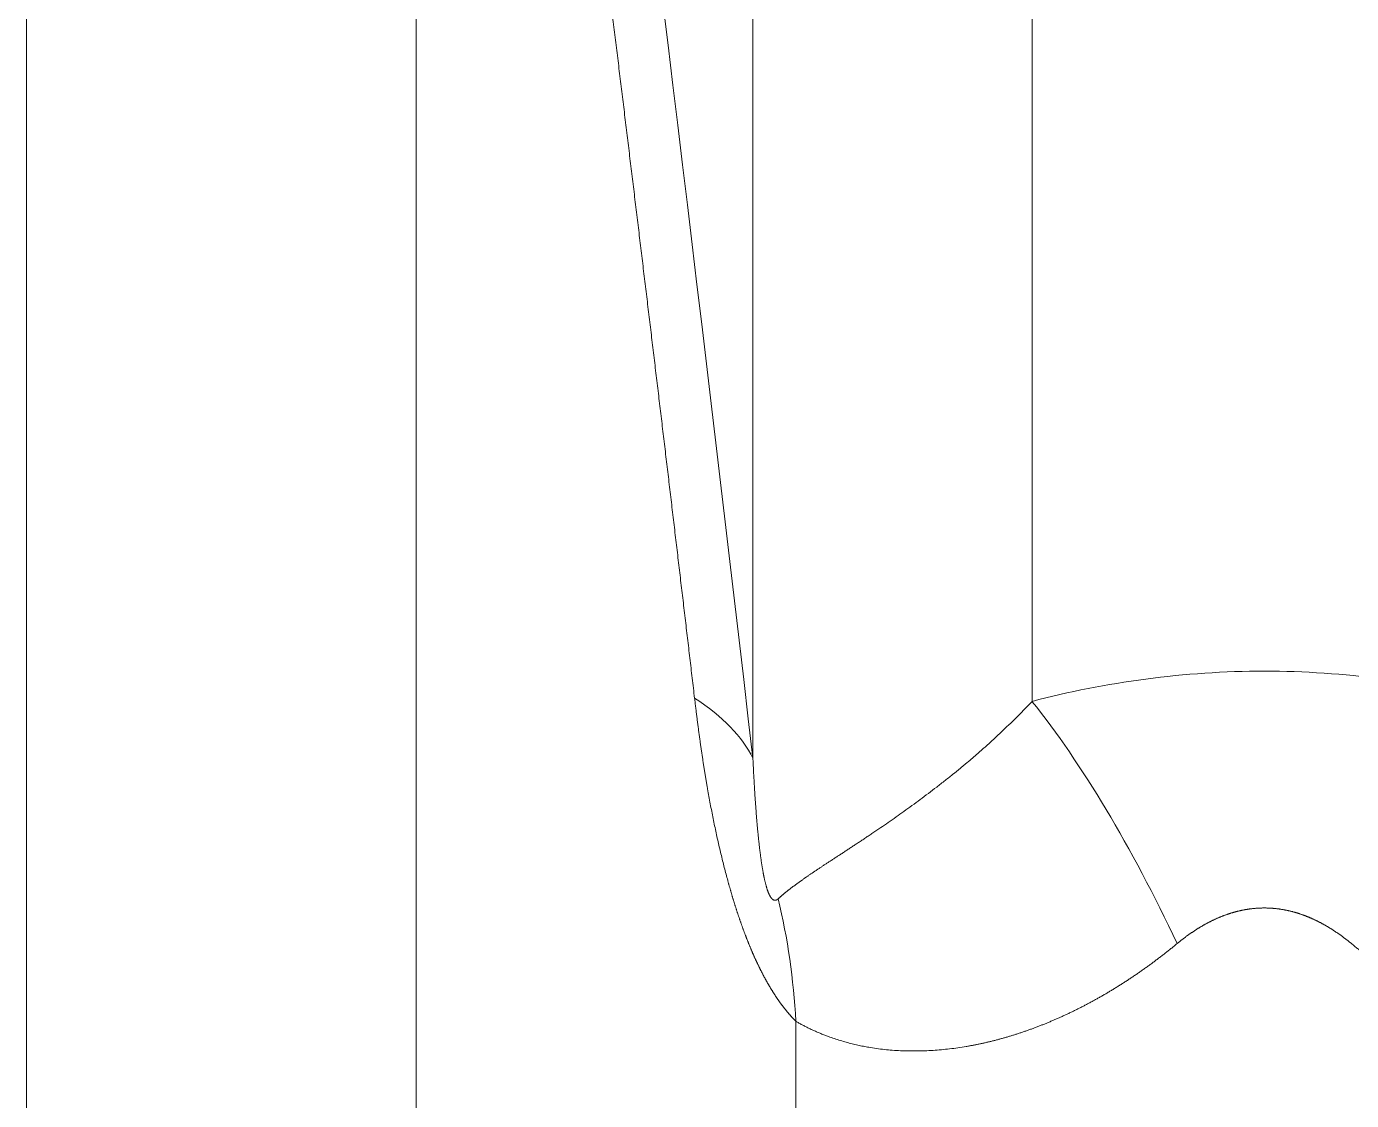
# Model space of a CAD drawing. Header units: millimetres. Extents: x 4664 to 8864, y -38 to 2932.
# Drawn here: x 7899.528 to 7903.591, y 2172.464 to 2175.758 of the extents above; entities that cross this region are included whole.
import ezdxf

# ---------------------------------------------------------------- set-up
doc = ezdxf.new("R2010")
doc.units = ezdxf.units.MM

msp = doc.modelspace()

# ---------------------------------------------------------------- linework, layer by layer
at = {"lineweight": 5}
for p, q in [((7901.7554, 2188.0201), (7901.7554, 2173.5136)), ((7902.6115, 2173.688), (7902.6115, 2187.5342)), ((7899.5276, 2157.2276), (7899.5276, 2180.8548)), ((7900.7222, 2180.4928), (7900.7222, 2157.6393)), ((7901.8874, 2172.7067), (7901.8874, 2154.3043))]:
    msp.add_line(p, q, dxfattribs=at)
for centre, major_axis, ratio, start_param, end_param in [((7893.1459, 2195.3371), (-8.8397, 54.288), 0.099808, 4.282503, 4.437441), ((7899.1873, 2173.1237), (2.5944, 0.3015), 0.315798, 0.11039, 0.365226), ((7902.6115, 2171.5485), (-0.6646, 2.5259), 0.341532, 5.205886, 5.626781), ((7899.4981, 2172.124), (1.8427, 1.851), 0.824618, 5.645584, 5.811601)]:
    msp.add_ellipse(centre, major_axis=major_axis, ratio=ratio, start_param=start_param, end_param=end_param, dxfattribs=at)
for points, knots in [([(7901.5766, 2173.6979), (7901.5754, 2173.7081), (7901.573, 2173.7286), (7901.5694, 2173.7593), (7901.5657, 2173.79), (7901.5621, 2173.8207), (7901.5585, 2173.8514), (7901.5549, 2173.8822), (7901.5512, 2173.913), (7901.5476, 2173.9438), (7901.544, 2173.9746), (7901.5403, 2174.0054), (7901.5367, 2174.0362), (7901.533, 2174.0671), (7901.5293, 2174.0979), (7901.5257, 2174.1288), (7901.522, 2174.1597), (7901.5183, 2174.1906), (7901.5147, 2174.2216), (7901.511, 2174.2525), (7901.5073, 2174.2835), (7901.5036, 2174.3145), (7901.4999, 2174.3455), (7901.4962, 2174.3765), (7901.4925, 2174.4075), (7901.4888, 2174.4385), (7901.4851, 2174.4696), (7901.4814, 2174.5007), (7901.4776, 2174.5318), (7901.4739, 2174.5629), (7901.4702, 2174.594), (7901.4665, 2174.6251), (7901.4627, 2174.6563), (7901.459, 2174.6874), (7901.4552, 2174.7186), (7901.4515, 2174.7498), (7901.4477, 2174.781), (7901.444, 2174.8122), (7901.4402, 2174.8435), (7901.4364, 2174.8747), (7901.4327, 2174.906), (7901.4289, 2174.9373), (7901.4251, 2174.9686), (7901.4213, 2174.9999), (7901.4175, 2175.0313), (7901.4138, 2175.0626), (7901.41, 2175.094), (7901.4062, 2175.1254), (7901.4024, 2175.1568), (7901.3985, 2175.1882), (7901.3947, 2175.2196), (7901.3909, 2175.251), (7901.3871, 2175.2825), (7901.3833, 2175.314), (7901.3794, 2175.3455), (7901.3756, 2175.377), (7901.3718, 2175.4085), (7901.3679, 2175.44), (7901.3641, 2175.4716), (7901.3602, 2175.5031), (7901.3564, 2175.5347), (7901.3525, 2175.5663), (7901.3486, 2175.5979), (7901.3448, 2175.6295), (7901.3409, 2175.6612), (7901.337, 2175.6928), (7901.3331, 2175.7245), (7901.3293, 2175.7562), (7901.3254, 2175.7879), (7901.3215, 2175.8196), (7901.3176, 2175.8513), (7901.3137, 2175.8831), (7901.3098, 2175.9148), (7901.3059, 2175.9466), (7901.3019, 2175.9784), (7901.298, 2176.0102), (7901.2941, 2176.042), (7901.2902, 2176.0739), (7901.2862, 2176.1057), (7901.2823, 2176.1376), (7901.2784, 2176.1695), (7901.2744, 2176.2013), (7901.2705, 2176.2333), (7901.2665, 2176.2652), (7901.2625, 2176.2971), (7901.2586, 2176.3291), (7901.2546, 2176.361), (7901.2506, 2176.393), (7901.2467, 2176.425), (7901.2427, 2176.457), (7901.2387, 2176.4891), (7901.2347, 2176.5211), (7901.2307, 2176.5532), (7901.2267, 2176.5852), (7901.2227, 2176.6173), (7901.2187, 2176.6494), (7901.2147, 2176.6815), (7901.2107, 2176.7137), (7901.2067, 2176.7458), (7901.2027, 2176.778), (7901.1986, 2176.8101), (7901.1946, 2176.8423), (7901.1906, 2176.8745), (7901.1865, 2176.9067), (7901.1825, 2176.939), (7901.1785, 2176.9712), (7901.1744, 2177.0035), (7901.1703, 2177.0358), (7901.1652, 2177.0765), (7901.159, 2177.1256), (7901.1518, 2177.1832), (7901.1445, 2177.2408), (7901.1372, 2177.2986), (7901.1299, 2177.3563), (7901.1226, 2177.4141), (7901.1153, 2177.472), (7901.1079, 2177.5299), (7901.1006, 2177.5879), (7901.0932, 2177.6459), (7901.0858, 2177.704), (7901.0784, 2177.7622), (7901.071, 2177.8204), (7901.0636, 2177.8786), (7901.0561, 2177.9369), (7901.0487, 2177.9953), (7901.0412, 2178.0537), (7901.0337, 2178.1121), (7901.0262, 2178.1706), (7901.0187, 2178.2292), (7901.0112, 2178.2878), (7901.0036, 2178.3465), (7900.996, 2178.4052), (7900.9885, 2178.464), (7900.9809, 2178.5228), (7900.9733, 2178.5817), (7900.9657, 2178.6406), (7900.958, 2178.6996), (7900.9504, 2178.7586), (7900.9427, 2178.8177), (7900.935, 2178.8769), (7900.9273, 2178.936), (7900.9196, 2178.9953), (7900.9119, 2179.0546), (7900.9042, 2179.1139), (7900.8964, 2179.1733), (7900.8886, 2179.2328), (7900.8809, 2179.2923), (7900.8731, 2179.3518), (7900.8653, 2179.4114), (7900.8574, 2179.4711), (7900.8496, 2179.5308), (7900.8417, 2179.5905), (7900.8339, 2179.6503), (7900.826, 2179.7102), (7900.8181, 2179.7701), (7900.8102, 2179.83), (7900.8023, 2179.89), (7900.7943, 2179.9501), (7900.7864, 2180.0102), (7900.7784, 2180.0704), (7900.7704, 2180.1306), (7900.7624, 2180.1908), (7900.7544, 2180.2511), (7900.7464, 2180.3115), (7900.7383, 2180.3719), (7900.7303, 2180.4323), (7900.7249, 2180.4727), (7900.7222, 2180.4928)], [0, 0, 0, 0, 0.004598, 0.009198, 0.013799, 0.018402, 0.023006, 0.027612, 0.032219, 0.036828, 0.041437, 0.046049, 0.050662, 0.055276, 0.059892, 0.064509, 0.069127, 0.073747, 0.078369, 0.082992, 0.087616, 0.092242, 0.096869, 0.101498, 0.106128, 0.110759, 0.115392, 0.120026, 0.124662, 0.129299, 0.133938, 0.138578, 0.14322, 0.147863, 0.152507, 0.157153, 0.1618, 0.166449, 0.171099, 0.17575, 0.180403, 0.185057, 0.189713, 0.19437, 0.199029, 0.203689, 0.20835, 0.213013, 0.217678, 0.222343, 0.22701, 0.231679, 0.236349, 0.24102, 0.245693, 0.250367, 0.255043, 0.25972, 0.264398, 0.269078, 0.273759, 0.278442, 0.283126, 0.287811, 0.292498, 0.297187, 0.301876, 0.306567, 0.31126, 0.315954, 0.320649, 0.325346, 0.330044, 0.334744, 0.339445, 0.344147, 0.348851, 0.353556, 0.358262, 0.36297, 0.36768, 0.37239, 0.377102, 0.381816, 0.386531, 0.391247, 0.395965, 0.400684, 0.405404, 0.410126, 0.41485, 0.419574, 0.4243, 0.429028, 0.433757, 0.438487, 0.443218, 0.447951, 0.452686, 0.457422, 0.462159, 0.466897, 0.471637, 0.476379, 0.481121, 0.485865, 0.490611, 0.495358, 0.500106, 0.508566, 0.517032, 0.525504, 0.533981, 0.542464, 0.550952, 0.559447, 0.567946, 0.576452, 0.584963, 0.593479, 0.602002, 0.610529, 0.619063, 0.627602, 0.636146, 0.644697, 0.653252, 0.661814, 0.670381, 0.678953, 0.687531, 0.696115, 0.704704, 0.713298, 0.721899, 0.730504, 0.739116, 0.747732, 0.756355, 0.764982, 0.773616, 0.782255, 0.790899, 0.799549, 0.808204, 0.816865, 0.825531, 0.834203, 0.84288, 0.851563, 0.860251, 0.868945, 0.877644, 0.886348, 0.895058, 0.903773, 0.912494, 0.92122, 0.929952, 0.938689, 0.947432, 0.95618, 0.964933, 0.973692, 0.982456, 0.991225, 1, 1, 1, 1]), ([(7902.6115, 2173.688), (7902.8363, 2173.7472), (7903.0799, 2173.7808), (7903.5687, 2173.7808), (7903.8117, 2173.7471), (7904.0363, 2173.688)], [0, 0, 0, 0, 0.5, 0.5, 1, 1, 1, 1]), ([(7901.8874, 2172.7067), (7901.8869, 2172.7072), (7901.8858, 2172.7083), (7901.8843, 2172.7099), (7901.8827, 2172.7114), (7901.8812, 2172.713), (7901.8797, 2172.7147), (7901.8781, 2172.7163), (7901.8766, 2172.7179), (7901.8751, 2172.7196), (7901.8735, 2172.7213), (7901.872, 2172.7229), (7901.8705, 2172.7247), (7901.869, 2172.7264), (7901.8675, 2172.7281), (7901.8659, 2172.7298), (7901.8644, 2172.7316), (7901.8629, 2172.7334), (7901.8614, 2172.7351), (7901.8599, 2172.7369), (7901.8584, 2172.7388), (7901.8569, 2172.7406), (7901.8555, 2172.7424), (7901.854, 2172.7443), (7901.8525, 2172.7462), (7901.851, 2172.748), (7901.8495, 2172.7499), (7901.8481, 2172.7518), (7901.8466, 2172.7538), (7901.8451, 2172.7557), (7901.8437, 2172.7577), (7901.8422, 2172.7596), (7901.8407, 2172.7616), (7901.8393, 2172.7636), (7901.8378, 2172.7656), (7901.8364, 2172.7676), (7901.8349, 2172.7697), (7901.8335, 2172.7717), (7901.8321, 2172.7738), (7901.8306, 2172.7759), (7901.8292, 2172.778), (7901.8278, 2172.7801), (7901.8264, 2172.7822), (7901.8249, 2172.7843), (7901.8235, 2172.7865), (7901.8221, 2172.7887), (7901.8207, 2172.7908), (7901.8193, 2172.793), (7901.8179, 2172.7952), (7901.8165, 2172.7975), (7901.8151, 2172.7997), (7901.8137, 2172.8019), (7901.8123, 2172.8042), (7901.8109, 2172.8065), (7901.8095, 2172.8088), (7901.8081, 2172.8111), (7901.8067, 2172.8134), (7901.8054, 2172.8157), (7901.804, 2172.8181), (7901.8026, 2172.8204), (7901.8012, 2172.8228), (7901.7999, 2172.8252), (7901.7985, 2172.8276), (7901.7972, 2172.83), (7901.7958, 2172.8324), (7901.7945, 2172.8349), (7901.7931, 2172.8373), (7901.7918, 2172.8398), (7901.7904, 2172.8423), (7901.7891, 2172.8448), (7901.7877, 2172.8473), (7901.7864, 2172.8498), (7901.7851, 2172.8524), (7901.7838, 2172.8549), (7901.7824, 2172.8575), (7901.7811, 2172.8601), (7901.7798, 2172.8627), (7901.7785, 2172.8653), (7901.7772, 2172.8679), (7901.7759, 2172.8706), (7901.7746, 2172.8732), (7901.7733, 2172.8759), (7901.772, 2172.8786), (7901.7707, 2172.8813), (7901.7694, 2172.884), (7901.7681, 2172.8867), (7901.7668, 2172.8894), (7901.7655, 2172.8922), (7901.7642, 2172.895), (7901.763, 2172.8977), (7901.7617, 2172.9005), (7901.7604, 2172.9033), (7901.7592, 2172.9062), (7901.7579, 2172.909), (7901.7566, 2172.9118), (7901.7554, 2172.9147), (7901.7541, 2172.9176), (7901.7529, 2172.9205), (7901.7516, 2172.9234), (7901.7504, 2172.9263), (7901.7491, 2172.9292), (7901.7479, 2172.9322), (7901.7467, 2172.9351), (7901.7454, 2172.9381), (7901.7442, 2172.9411), (7901.743, 2172.9441), (7901.7418, 2172.9471), (7901.7405, 2172.9502), (7901.7393, 2172.9532), (7901.7381, 2172.9563), (7901.7369, 2172.9593), (7901.7357, 2172.9624), (7901.7345, 2172.9655), (7901.7333, 2172.9686), (7901.7321, 2172.9718), (7901.7309, 2172.9749), (7901.7297, 2172.9781), (7901.7285, 2172.9812), (7901.7274, 2172.9844), (7901.7262, 2172.9876), (7901.725, 2172.9908), (7901.7238, 2172.994), (7901.7227, 2172.9973), (7901.7215, 2173.0005), (7901.7203, 2173.0038), (7901.7192, 2173.0071), (7901.718, 2173.0104), (7901.7169, 2173.0137), (7901.7157, 2173.017), (7901.7146, 2173.0203), (7901.7134, 2173.0237), (7901.7123, 2173.0271), (7901.7111, 2173.0304), (7901.71, 2173.0338), (7901.7089, 2173.0372), (7901.7077, 2173.0407), (7901.7066, 2173.0441), (7901.7055, 2173.0475), (7901.7044, 2173.051), (7901.7032, 2173.0545), (7901.7021, 2173.058), (7901.701, 2173.0615), (7901.6999, 2173.065), (7901.6988, 2173.0685), (7901.6977, 2173.0721), (7901.6966, 2173.0756), (7901.6955, 2173.0792), (7901.6944, 2173.0828), (7901.6933, 2173.0864), (7901.6923, 2173.09), (7901.6912, 2173.0936), (7901.6901, 2173.0973), (7901.689, 2173.1009), (7901.688, 2173.1046), (7901.6869, 2173.1083), (7901.6858, 2173.112), (7901.6848, 2173.1157), (7901.6837, 2173.1194), (7901.6826, 2173.1232), (7901.6816, 2173.1269), (7901.6805, 2173.1307), (7901.6795, 2173.1345), (7901.677, 2173.1437), (7901.673, 2173.1584), (7901.6677, 2173.1788), (7901.6625, 2173.1994), (7901.6574, 2173.2203), (7901.6524, 2173.2415), (7901.6475, 2173.2628), (7901.6427, 2173.2845), (7901.6381, 2173.3064), (7901.6335, 2173.3285), (7901.6291, 2173.3509), (7901.6247, 2173.3736), (7901.6205, 2173.3965), (7901.617, 2173.4157), (7901.6143, 2173.4314), (7901.6123, 2173.4434), (7901.6103, 2173.4555), (7901.6083, 2173.4677), (7901.6063, 2173.4801), (7901.6043, 2173.4927), (7901.6024, 2173.5053), (7901.6004, 2173.5182), (7901.5985, 2173.5311), (7901.5966, 2173.5442), (7901.5947, 2173.5575), (7901.5928, 2173.5709), (7901.591, 2173.5844), (7901.5891, 2173.5981), (7901.5873, 2173.612), (7901.5854, 2173.6259), (7901.5836, 2173.64), (7901.5819, 2173.6543), (7901.5801, 2173.6687), (7901.5783, 2173.6832), (7901.5772, 2173.693), (7901.5766, 2173.6979)], [0, 0, 0, 0, 0.003331, 0.006653, 0.009966, 0.013271, 0.016566, 0.019854, 0.023133, 0.026403, 0.029666, 0.03292, 0.036166, 0.039405, 0.042635, 0.045858, 0.049073, 0.052281, 0.055482, 0.058675, 0.061861, 0.065039, 0.068211, 0.071376, 0.074534, 0.077686, 0.080831, 0.08397, 0.087102, 0.090229, 0.093349, 0.096463, 0.099571, 0.102674, 0.105771, 0.108862, 0.111948, 0.115029, 0.118105, 0.121176, 0.124241, 0.127302, 0.130359, 0.133411, 0.136458, 0.139501, 0.14254, 0.145575, 0.148606, 0.151633, 0.154656, 0.157676, 0.160693, 0.163706, 0.166716, 0.169723, 0.172727, 0.175728, 0.178726, 0.181722, 0.184716, 0.187707, 0.190696, 0.193683, 0.196668, 0.199652, 0.202634, 0.205614, 0.208593, 0.21157, 0.214547, 0.217522, 0.220497, 0.223471, 0.226444, 0.229417, 0.23239, 0.235362, 0.238334, 0.241307, 0.244279, 0.247252, 0.250225, 0.253199, 0.256174, 0.259149, 0.262125, 0.265103, 0.268081, 0.271061, 0.274043, 0.277026, 0.280011, 0.282998, 0.285986, 0.288977, 0.29197, 0.294966, 0.297964, 0.300965, 0.303968, 0.306974, 0.309984, 0.312996, 0.316012, 0.319031, 0.322054, 0.32508, 0.32811, 0.331144, 0.334182, 0.337225, 0.340271, 0.343322, 0.346377, 0.349437, 0.352501, 0.355571, 0.358645, 0.361725, 0.36481, 0.3679, 0.370995, 0.374096, 0.377203, 0.380315, 0.383434, 0.386558, 0.389688, 0.392825, 0.395968, 0.399118, 0.402274, 0.405436, 0.408606, 0.411782, 0.414965, 0.418156, 0.421354, 0.424558, 0.427771, 0.430991, 0.434218, 0.437453, 0.440696, 0.443947, 0.447206, 0.450473, 0.453748, 0.457031, 0.460323, 0.463624, 0.466932, 0.47025, 0.473576, 0.476912, 0.480256, 0.483609, 0.486971, 0.490343, 0.493724, 0.497114, 0.500514, 0.518492, 0.536632, 0.554945, 0.573441, 0.592128, 0.611016, 0.630114, 0.649431, 0.668975, 0.688753, 0.708774, 0.729046, 0.749574, 0.760073, 0.77071, 0.781486, 0.792402, 0.803457, 0.814654, 0.825993, 0.837475, 0.8491, 0.860869, 0.872782, 0.884841, 0.897046, 0.909397, 0.921895, 0.934541, 0.947335, 0.960277, 0.973369, 0.986609, 1, 1, 1, 1]), ([(7901.8331, 2173.0826), (7901.8337, 2173.0831), (7901.8349, 2173.0842), (7901.8367, 2173.0859), (7901.8386, 2173.0875), (7901.8405, 2173.0892), (7901.8424, 2173.0909), (7901.8444, 2173.0926), (7901.8464, 2173.0943), (7901.8484, 2173.096), (7901.8505, 2173.0978), (7901.8526, 2173.0995), (7901.8547, 2173.1013), (7901.8569, 2173.1031), (7901.8591, 2173.1049), (7901.8614, 2173.1067), (7901.8637, 2173.1085), (7901.866, 2173.1103), (7901.8684, 2173.1122), (7901.8708, 2173.1141), (7901.8733, 2173.1159), (7901.8758, 2173.1179), (7901.8784, 2173.1198), (7901.8809, 2173.1217), (7901.8836, 2173.1237), (7901.8862, 2173.1256), (7901.889, 2173.1276), (7901.8917, 2173.1297), (7901.8945, 2173.1317), (7901.8974, 2173.1337), (7901.9003, 2173.1358), (7901.9032, 2173.1379), (7901.9062, 2173.14), (7901.9092, 2173.1422), (7901.9123, 2173.1443), (7901.9154, 2173.1465), (7901.9186, 2173.1487), (7901.9218, 2173.1509), (7901.9251, 2173.1532), (7901.9284, 2173.1555), (7901.9318, 2173.1578), (7901.9352, 2173.1601), (7901.9387, 2173.1625), (7901.9422, 2173.1648), (7901.9458, 2173.1672), (7901.9495, 2173.1697), (7901.9531, 2173.1721), (7901.9569, 2173.1746), (7901.9607, 2173.1772), (7901.9645, 2173.1797), (7901.9684, 2173.1823), (7901.9723, 2173.1849), (7901.9763, 2173.1875), (7901.9804, 2173.1902), (7901.9845, 2173.1929), (7901.9887, 2173.1957), (7901.9929, 2173.1984), (7901.9972, 2173.2012), (7902.0015, 2173.2041), (7902.0059, 2173.207), (7902.0104, 2173.2099), (7902.0149, 2173.2128), (7902.0195, 2173.2158), (7902.0241, 2173.2189), (7902.0288, 2173.2219), (7902.0335, 2173.225), (7902.0384, 2173.2282), (7902.0432, 2173.2314), (7902.0481, 2173.2346), (7902.0531, 2173.2379), (7902.0582, 2173.2412), (7902.0633, 2173.2445), (7902.0685, 2173.2479), (7902.0737, 2173.2514), (7902.079, 2173.2549), (7902.0843, 2173.2584), (7902.0898, 2173.262), (7902.0952, 2173.2657), (7902.1008, 2173.2694), (7902.1064, 2173.2731), (7902.112, 2173.2769), (7902.1178, 2173.2807), (7902.1236, 2173.2846), (7902.1294, 2173.2886), (7902.1353, 2173.2926), (7902.1413, 2173.2966), (7902.153, 2173.3046), (7902.1707, 2173.3167), (7902.1945, 2173.3333), (7902.2187, 2173.3505), (7902.2433, 2173.3682), (7902.2683, 2173.3866), (7902.2936, 2173.4056), (7902.3192, 2173.4252), (7902.3451, 2173.4454), (7902.3653, 2173.4615), (7902.3797, 2173.4731), (7902.388, 2173.4799), (7902.3964, 2173.4868), (7902.4047, 2173.4937), (7902.4131, 2173.5007), (7902.4215, 2173.5078), (7902.4298, 2173.5149), (7902.4382, 2173.5222), (7902.4465, 2173.5294), (7902.4549, 2173.5368), (7902.4632, 2173.5442), (7902.4715, 2173.5516), (7902.4798, 2173.5592), (7902.4882, 2173.5668), (7902.4965, 2173.5744), (7902.5048, 2173.5821), (7902.5131, 2173.5899), (7902.5213, 2173.5978), (7902.5296, 2173.6057), (7902.5379, 2173.6136), (7902.5461, 2173.6217), (7902.5543, 2173.6297), (7902.5626, 2173.6379), (7902.5708, 2173.6461), (7902.5789, 2173.6544), (7902.5871, 2173.6627), (7902.5952, 2173.6711), (7902.6034, 2173.6795), (7902.6088, 2173.6852), (7902.6115, 2173.688)], [0, 0, 0, 0, 0.004458, 0.00895, 0.013476, 0.018036, 0.02263, 0.027257, 0.031919, 0.036614, 0.041343, 0.046106, 0.050902, 0.055733, 0.060597, 0.065496, 0.070428, 0.075394, 0.080394, 0.085428, 0.090496, 0.095597, 0.100733, 0.105902, 0.111106, 0.116343, 0.121614, 0.126919, 0.132258, 0.137631, 0.143038, 0.148478, 0.153953, 0.159462, 0.165004, 0.17058, 0.176191, 0.181835, 0.187513, 0.193225, 0.198971, 0.204751, 0.210565, 0.216413, 0.222295, 0.228211, 0.23416, 0.240144, 0.246162, 0.252213, 0.258299, 0.264418, 0.270572, 0.276759, 0.282981, 0.289236, 0.295525, 0.301848, 0.308206, 0.314597, 0.321022, 0.327481, 0.333974, 0.340501, 0.347062, 0.353657, 0.360286, 0.366949, 0.373646, 0.380377, 0.387142, 0.393941, 0.400774, 0.407641, 0.414542, 0.421477, 0.428446, 0.435449, 0.442485, 0.449556, 0.456661, 0.4638, 0.470973, 0.47818, 0.48542, 0.492695, 0.500004, 0.527882, 0.555727, 0.58354, 0.611321, 0.639069, 0.666785, 0.694469, 0.72212, 0.749739, 0.758495, 0.767243, 0.775981, 0.78471, 0.793431, 0.802142, 0.810844, 0.819536, 0.82822, 0.836895, 0.845561, 0.854217, 0.862865, 0.871504, 0.880133, 0.888754, 0.897365, 0.905967, 0.914561, 0.923145, 0.931721, 0.940287, 0.948844, 0.957393, 0.965932, 0.974463, 0.982984, 0.991497, 1, 1, 1, 1]), ([(7901.7554, 2173.5136), (7901.7556, 2173.5109), (7901.7558, 2173.5056), (7901.7562, 2173.4976), (7901.7566, 2173.4897), (7901.757, 2173.4819), (7901.7574, 2173.4742), (7901.7578, 2173.4666), (7901.7582, 2173.459), (7901.7586, 2173.4515), (7901.7591, 2173.4441), (7901.7595, 2173.4367), (7901.7599, 2173.4294), (7901.7603, 2173.4222), (7901.7608, 2173.4151), (7901.7612, 2173.408), (7901.7617, 2173.401), (7901.7621, 2173.3941), (7901.7626, 2173.3873), (7901.7631, 2173.3805), (7901.7635, 2173.3739), (7901.764, 2173.3672), (7901.7645, 2173.3607), (7901.765, 2173.3542), (7901.7655, 2173.3479), (7901.7659, 2173.3415), (7901.7664, 2173.3353), (7901.7669, 2173.3291), (7901.7675, 2173.323), (7901.768, 2173.317), (7901.7685, 2173.3111), (7901.769, 2173.3052), (7901.7695, 2173.2994), (7901.7701, 2173.2937), (7901.7706, 2173.2881), (7901.7711, 2173.2825), (7901.7717, 2173.277), (7901.7722, 2173.2716), (7901.7728, 2173.2663), (7901.7733, 2173.261), (7901.7739, 2173.2558), (7901.7745, 2173.2507), (7901.775, 2173.2456), (7901.7756, 2173.2406), (7901.7762, 2173.2358), (7901.7768, 2173.2309), (7901.7774, 2173.2262), (7901.778, 2173.2215), (7901.7786, 2173.2169), (7901.7792, 2173.2124), (7901.7798, 2173.2079), (7901.7804, 2173.2036), (7901.781, 2173.1993), (7901.7816, 2173.195), (7901.7822, 2173.1909), (7901.7829, 2173.1868), (7901.7835, 2173.1828), (7901.7842, 2173.1789), (7901.7848, 2173.175), (7901.7854, 2173.1713), (7901.7861, 2173.1676), (7901.7868, 2173.1639), (7901.7874, 2173.1604), (7901.7881, 2173.1569), (7901.7887, 2173.1535), (7901.7894, 2173.1502), (7901.7901, 2173.1469), (7901.7908, 2173.1437), (7901.7915, 2173.1406), (7901.7922, 2173.1376), (7901.7929, 2173.1347), (7901.7936, 2173.1318), (7901.7943, 2173.129), (7901.795, 2173.1262), (7901.7957, 2173.1236), (7901.7964, 2173.121), (7901.7971, 2173.1185), (7901.7979, 2173.1161), (7901.7986, 2173.1137), (7901.7993, 2173.1114), (7901.8001, 2173.1092), (7901.8008, 2173.1071), (7901.8016, 2173.105), (7901.8023, 2173.1031), (7901.8031, 2173.1012), (7901.8038, 2173.0993), (7901.8046, 2173.0976), (7901.8054, 2173.0959), (7901.8062, 2173.0943), (7901.8069, 2173.0927), (7901.8077, 2173.0913), (7901.8085, 2173.0899), (7901.8093, 2173.0886), (7901.8101, 2173.0874), (7901.8109, 2173.0862), (7901.8117, 2173.0851), (7901.8125, 2173.0841), (7901.8133, 2173.0832), (7901.8141, 2173.0823), (7901.815, 2173.0816), (7901.8158, 2173.0809), (7901.8166, 2173.0802), (7901.8175, 2173.0797), (7901.8183, 2173.0792), (7901.8191, 2173.0788), (7901.82, 2173.0785), (7901.8208, 2173.0782), (7901.8217, 2173.078), (7901.8225, 2173.0779), (7901.8234, 2173.0779), (7901.8243, 2173.078), (7901.8251, 2173.0781), (7901.826, 2173.0783), (7901.8269, 2173.0786), (7901.8278, 2173.0789), (7901.8287, 2173.0793), (7901.8295, 2173.0798), (7901.8304, 2173.0804), (7901.8313, 2173.081), (7901.8322, 2173.0818), (7901.8328, 2173.0823), (7901.8331, 2173.0826)], [0, 0, 0, 0, 0.017906, 0.035612, 0.05312, 0.070428, 0.087536, 0.104446, 0.121157, 0.137669, 0.153982, 0.170096, 0.186012, 0.20173, 0.217249, 0.23257, 0.247692, 0.262617, 0.277344, 0.291873, 0.306204, 0.320338, 0.334275, 0.348015, 0.361558, 0.374903, 0.388053, 0.401006, 0.413762, 0.426323, 0.438688, 0.450857, 0.462831, 0.474611, 0.486195, 0.497584, 0.50878, 0.519782, 0.53059, 0.541204, 0.551626, 0.561856, 0.571893, 0.581739, 0.591394, 0.600857, 0.610131, 0.619215, 0.62811, 0.636816, 0.645335, 0.653667, 0.661812, 0.669772, 0.677547, 0.685138, 0.692547, 0.699774, 0.70682, 0.713687, 0.720376, 0.726889, 0.733227, 0.739391, 0.745385, 0.751208, 0.756865, 0.762357, 0.767687, 0.772858, 0.777873, 0.782735, 0.787448, 0.792017, 0.796446, 0.800739, 0.804903, 0.808943, 0.812866, 0.81668, 0.820392, 0.82401, 0.827544, 0.831003, 0.834399, 0.837742, 0.841044, 0.844316, 0.847572, 0.850824, 0.854085, 0.857366, 0.860681, 0.864041, 0.867458, 0.870943, 0.874505, 0.878155, 0.881902, 0.885753, 0.889717, 0.8938, 0.898009, 0.902349, 0.906826, 0.911445, 0.916211, 0.921126, 0.926195, 0.931422, 0.936808, 0.942358, 0.948073, 0.953957, 0.96001, 0.966235, 0.972634, 0.979209, 0.98596, 0.99289, 1, 1, 1, 1]), ([(7903.5914, 2172.9449), (7903.5905, 2172.9457), (7903.5885, 2172.9473), (7903.5857, 2172.9496), (7903.5828, 2172.9519), (7903.5799, 2172.9542), (7903.577, 2172.9565), (7903.5741, 2172.9587), (7903.5712, 2172.9609), (7903.5684, 2172.9631), (7903.5655, 2172.9653), (7903.5626, 2172.9674), (7903.5597, 2172.9695), (7903.5568, 2172.9716), (7903.5539, 2172.9736), (7903.551, 2172.9757), (7903.5481, 2172.9777), (7903.5452, 2172.9796), (7903.5423, 2172.9816), (7903.5395, 2172.9835), (7903.5366, 2172.9854), (7903.5337, 2172.9873), (7903.5308, 2172.9891), (7903.5279, 2172.991), (7903.525, 2172.9928), (7903.5221, 2172.9945), (7903.5192, 2172.9963), (7903.5163, 2172.998), (7903.5134, 2172.9997), (7903.5105, 2173.0014), (7903.5076, 2173.003), (7903.5047, 2173.0046), (7903.5018, 2173.0062), (7903.4989, 2173.0078), (7903.496, 2173.0093), (7903.4931, 2173.0108), (7903.4902, 2173.0123), (7903.4872, 2173.0138), (7903.4843, 2173.0152), (7903.4814, 2173.0166), (7903.4785, 2173.018), (7903.4756, 2173.0194), (7903.4727, 2173.0207), (7903.4698, 2173.022), (7903.4669, 2173.0233), (7903.464, 2173.0245), (7903.4611, 2173.0258), (7903.4582, 2173.027), (7903.4552, 2173.0281), (7903.4523, 2173.0293), (7903.4494, 2173.0304), (7903.4465, 2173.0315), (7903.4436, 2173.0326), (7903.4407, 2173.0336), (7903.4378, 2173.0347), (7903.4349, 2173.0357), (7903.4319, 2173.0366), (7903.429, 2173.0376), (7903.4261, 2173.0385), (7903.4232, 2173.0394), (7903.4203, 2173.0403), (7903.4174, 2173.0411), (7903.4144, 2173.0419), (7903.4115, 2173.0427), (7903.4086, 2173.0435), (7903.4057, 2173.0442), (7903.4028, 2173.0449), (7903.3999, 2173.0456), (7903.3969, 2173.0463), (7903.394, 2173.0469), (7903.3911, 2173.0475), (7903.3882, 2173.0481), (7903.3853, 2173.0486), (7903.3823, 2173.0492), (7903.3794, 2173.0497), (7903.3765, 2173.0501), (7903.3736, 2173.0506), (7903.3707, 2173.051), (7903.3677, 2173.0514), (7903.3648, 2173.0518), (7903.3619, 2173.0522), (7903.359, 2173.0525), (7903.356, 2173.0528), (7903.3531, 2173.053), (7903.3502, 2173.0533), (7903.3473, 2173.0535), (7903.3444, 2173.0537), (7903.3414, 2173.0539), (7903.3385, 2173.054), (7903.3356, 2173.0541), (7903.3327, 2173.0542), (7903.3298, 2173.0543), (7903.3268, 2173.0543), (7903.3239, 2173.0543), (7903.321, 2173.0543), (7903.3181, 2173.0543), (7903.3151, 2173.0542), (7903.3122, 2173.0541), (7903.3093, 2173.054), (7903.3064, 2173.0539), (7903.3035, 2173.0537), (7903.3005, 2173.0535), (7903.2976, 2173.0533), (7903.2947, 2173.053), (7903.2918, 2173.0528), (7903.2888, 2173.0525), (7903.2859, 2173.0522), (7903.283, 2173.0518), (7903.2801, 2173.0514), (7903.2772, 2173.051), (7903.2742, 2173.0506), (7903.2713, 2173.0501), (7903.2684, 2173.0497), (7903.2655, 2173.0492), (7903.2626, 2173.0486), (7903.2596, 2173.0481), (7903.2567, 2173.0475), (7903.2538, 2173.0469), (7903.2509, 2173.0463), (7903.248, 2173.0456), (7903.245, 2173.0449), (7903.2421, 2173.0442), (7903.2392, 2173.0435), (7903.2363, 2173.0427), (7903.2334, 2173.0419), (7903.2305, 2173.0411), (7903.2275, 2173.0403), (7903.2246, 2173.0394), (7903.2217, 2173.0385), (7903.2188, 2173.0376), (7903.2159, 2173.0366), (7903.213, 2173.0357), (7903.21, 2173.0347), (7903.2071, 2173.0336), (7903.2042, 2173.0326), (7903.2013, 2173.0315), (7903.1984, 2173.0304), (7903.1955, 2173.0293), (7903.1926, 2173.0281), (7903.1897, 2173.027), (7903.1867, 2173.0258), (7903.1838, 2173.0245), (7903.1809, 2173.0233), (7903.178, 2173.022), (7903.1751, 2173.0207), (7903.1722, 2173.0194), (7903.1693, 2173.018), (7903.1664, 2173.0166), (7903.1635, 2173.0152), (7903.1606, 2173.0138), (7903.1577, 2173.0123), (7903.1548, 2173.0108), (7903.1518, 2173.0093), (7903.1489, 2173.0078), (7903.146, 2173.0062), (7903.1431, 2173.0046), (7903.1402, 2173.003), (7903.1373, 2173.0014), (7903.1344, 2172.9997), (7903.1315, 2172.998), (7903.1286, 2172.9963), (7903.1257, 2172.9945), (7903.1228, 2172.9928), (7903.1199, 2172.991), (7903.117, 2172.9891), (7903.1141, 2172.9873), (7903.1113, 2172.9854), (7903.1084, 2172.9835), (7903.1055, 2172.9816), (7903.1026, 2172.9796), (7903.0997, 2172.9777), (7903.0968, 2172.9757), (7903.0939, 2172.9736), (7903.091, 2172.9716), (7903.0881, 2172.9695), (7903.0852, 2172.9674), (7903.0823, 2172.9653), (7903.0795, 2172.9631), (7903.0766, 2172.9609), (7903.0737, 2172.9587), (7903.0708, 2172.9565), (7903.0679, 2172.9542), (7903.065, 2172.9519), (7903.0622, 2172.9496), (7903.0593, 2172.9473), (7903.0574, 2172.9457), (7903.0564, 2172.9449)], [0, 0, 0, 0, 0.006816, 0.013593, 0.02033, 0.027027, 0.033686, 0.040306, 0.046887, 0.053429, 0.059934, 0.0664, 0.072829, 0.07922, 0.085574, 0.09189, 0.09817, 0.104414, 0.110621, 0.116793, 0.122928, 0.129029, 0.135094, 0.141124, 0.14712, 0.153081, 0.159009, 0.164903, 0.170763, 0.176591, 0.182385, 0.188148, 0.193878, 0.199577, 0.205244, 0.210881, 0.216486, 0.222062, 0.227607, 0.233123, 0.23861, 0.244068, 0.249498, 0.2549, 0.260274, 0.265621, 0.270941, 0.276235, 0.281503, 0.286746, 0.291964, 0.297157, 0.302326, 0.307472, 0.312594, 0.317694, 0.322771, 0.327827, 0.332862, 0.337876, 0.34287, 0.347844, 0.352799, 0.357735, 0.362653, 0.367554, 0.372438, 0.377305, 0.382156, 0.386992, 0.391814, 0.396621, 0.401414, 0.406195, 0.410963, 0.415719, 0.420464, 0.425198, 0.429922, 0.434637, 0.439343, 0.44404, 0.448731, 0.453414, 0.45809, 0.462761, 0.467427, 0.472089, 0.476747, 0.481401, 0.486053, 0.490703, 0.495352, 0.5, 0.504648, 0.509297, 0.513947, 0.518599, 0.523253, 0.527911, 0.532573, 0.537239, 0.54191, 0.546586, 0.551269, 0.55596, 0.560657, 0.565363, 0.570078, 0.574802, 0.579536, 0.584281, 0.589037, 0.593805, 0.598586, 0.603379, 0.608186, 0.613008, 0.617844, 0.622695, 0.627562, 0.632446, 0.637347, 0.642265, 0.647201, 0.652156, 0.65713, 0.662124, 0.667138, 0.672173, 0.677229, 0.682306, 0.687406, 0.692528, 0.697674, 0.702843, 0.708036, 0.713254, 0.718497, 0.723765, 0.729059, 0.734379, 0.739726, 0.7451, 0.750502, 0.755932, 0.76139, 0.766877, 0.772393, 0.777938, 0.783514, 0.789119, 0.794756, 0.800423, 0.806122, 0.811852, 0.817615, 0.823409, 0.829237, 0.835097, 0.840991, 0.846919, 0.85288, 0.858876, 0.864906, 0.870971, 0.877072, 0.883207, 0.889379, 0.895586, 0.90183, 0.90811, 0.914426, 0.92078, 0.927171, 0.9336, 0.940066, 0.946571, 0.953113, 0.959694, 0.966314, 0.972973, 0.97967, 0.986407, 0.993184, 1, 1, 1, 1]), ([(7903.0564, 2172.9449), (7903.0548, 2172.9436), (7903.0517, 2172.9411), (7903.0471, 2172.9372), (7903.0424, 2172.9334), (7903.0377, 2172.9297), (7903.033, 2172.9259), (7903.0283, 2172.9222), (7903.0236, 2172.9185), (7903.0189, 2172.9148), (7903.0141, 2172.9111), (7903.0094, 2172.9074), (7903.0047, 2172.9038), (7902.9999, 2172.9002), (7902.9952, 2172.8966), (7902.9904, 2172.893), (7902.9857, 2172.8895), (7902.9809, 2172.8859), (7902.9762, 2172.8824), (7902.9714, 2172.8789), (7902.9666, 2172.8755), (7902.9618, 2172.872), (7902.957, 2172.8686), (7902.9522, 2172.8652), (7902.9474, 2172.8618), (7902.9426, 2172.8584), (7902.9378, 2172.8551), (7902.933, 2172.8518), (7902.9281, 2172.8485), (7902.9233, 2172.8452), (7902.9185, 2172.842), (7902.9136, 2172.8387), (7902.9088, 2172.8355), (7902.9039, 2172.8323), (7902.8991, 2172.8292), (7902.8942, 2172.826), (7902.8894, 2172.8229), (7902.8845, 2172.8198), (7902.8796, 2172.8167), (7902.8747, 2172.8137), (7902.8699, 2172.8106), (7902.865, 2172.8076), (7902.8601, 2172.8046), (7902.8552, 2172.8017), (7902.8503, 2172.7987), (7902.8454, 2172.7958), (7902.8405, 2172.7929), (7902.8356, 2172.79), (7902.8307, 2172.7871), (7902.8257, 2172.7843), (7902.8208, 2172.7815), (7902.8159, 2172.7787), (7902.811, 2172.7759), (7902.806, 2172.7732), (7902.8011, 2172.7705), (7902.7962, 2172.7678), (7902.7912, 2172.7651), (7902.7863, 2172.7624), (7902.7813, 2172.7598), (7902.7764, 2172.7572), (7902.7714, 2172.7546), (7902.7665, 2172.752), (7902.7615, 2172.7495), (7902.7566, 2172.747), (7902.7516, 2172.7445), (7902.7466, 2172.742), (7902.7417, 2172.7395), (7902.7367, 2172.7371), (7902.7317, 2172.7347), (7902.7268, 2172.7323), (7902.7218, 2172.73), (7902.7168, 2172.7276), (7902.7118, 2172.7253), (7902.7069, 2172.723), (7902.7019, 2172.7208), (7902.6969, 2172.7185), (7902.6919, 2172.7163), (7902.6869, 2172.7141), (7902.682, 2172.7119), (7902.677, 2172.7098), (7902.672, 2172.7077), (7902.667, 2172.7056), (7902.662, 2172.7035), (7902.657, 2172.7014), (7902.6521, 2172.6994), (7902.6471, 2172.6974), (7902.6421, 2172.6954), (7902.6371, 2172.6934), (7902.6321, 2172.6915), (7902.6271, 2172.6896), (7902.6221, 2172.6877), (7902.6171, 2172.6858), (7902.6122, 2172.684), (7902.6072, 2172.6822), (7902.6022, 2172.6804), (7902.5972, 2172.6786), (7902.5922, 2172.6769), (7902.5872, 2172.6752), (7902.5823, 2172.6735), (7902.5773, 2172.6718), (7902.5723, 2172.6701), (7902.5673, 2172.6685), (7902.5624, 2172.6669), (7902.5574, 2172.6653), (7902.5524, 2172.6638), (7902.5474, 2172.6623), (7902.5425, 2172.6608), (7902.5375, 2172.6593), (7902.5325, 2172.6578), (7902.5276, 2172.6564), (7902.5226, 2172.655), (7902.5177, 2172.6536), (7902.5127, 2172.6522), (7902.5078, 2172.6509), (7902.5028, 2172.6496), (7902.4979, 2172.6483), (7902.4929, 2172.6471), (7902.488, 2172.6458), (7902.4831, 2172.6446), (7902.4782, 2172.6434), (7902.4732, 2172.6423), (7902.4683, 2172.6411), (7902.4634, 2172.64), (7902.4585, 2172.6389), (7902.4536, 2172.6379), (7902.4487, 2172.6368), (7902.4438, 2172.6358), (7902.4389, 2172.6348), (7902.434, 2172.6339), (7902.4291, 2172.6329), (7902.4242, 2172.632), (7902.4193, 2172.6312), (7902.4145, 2172.6303), (7902.3942, 2172.6268), (7902.3584, 2172.6217), (7902.3077, 2172.6171), (7902.2572, 2172.6152), (7902.2073, 2172.6161), (7902.1581, 2172.6199), (7902.1207, 2172.6251), (7902.0939, 2172.6301), (7902.0769, 2172.6336), (7902.0594, 2172.6377), (7902.0417, 2172.6424), (7902.0236, 2172.6477), (7902.0054, 2172.6535), (7901.9914, 2172.6584), (7901.9815, 2172.6621), (7901.9756, 2172.6644), (7901.9699, 2172.6666), (7901.9642, 2172.6689), (7901.9586, 2172.6713), (7901.953, 2172.6736), (7901.9475, 2172.676), (7901.9421, 2172.6784), (7901.9368, 2172.6808), (7901.9315, 2172.6833), (7901.9263, 2172.6858), (7901.9212, 2172.6883), (7901.9161, 2172.6909), (7901.9112, 2172.6934), (7901.9063, 2172.6961), (7901.9014, 2172.6987), (7901.8967, 2172.7013), (7901.892, 2172.704), (7901.8889, 2172.7058), (7901.8874, 2172.7067)], [0, 0, 0, 0, 0.003859, 0.007715, 0.01157, 0.015422, 0.019272, 0.023121, 0.026967, 0.030812, 0.034655, 0.038496, 0.042335, 0.046172, 0.050007, 0.05384, 0.057672, 0.061502, 0.06533, 0.069157, 0.072981, 0.076804, 0.080626, 0.084446, 0.088264, 0.092081, 0.095896, 0.099709, 0.103521, 0.107332, 0.111141, 0.114948, 0.118754, 0.122559, 0.126362, 0.130164, 0.133965, 0.137764, 0.141562, 0.145359, 0.149154, 0.152948, 0.156741, 0.160533, 0.164324, 0.168113, 0.171902, 0.175689, 0.179475, 0.18326, 0.187044, 0.190827, 0.194609, 0.19839, 0.202171, 0.20595, 0.209728, 0.213506, 0.217282, 0.221058, 0.224833, 0.228607, 0.232381, 0.236153, 0.239925, 0.243697, 0.247467, 0.251237, 0.255006, 0.258775, 0.262543, 0.266311, 0.270078, 0.273844, 0.27761, 0.281376, 0.285141, 0.288906, 0.29267, 0.296434, 0.300198, 0.303961, 0.307724, 0.311486, 0.315249, 0.319011, 0.322773, 0.326535, 0.330296, 0.334057, 0.337819, 0.34158, 0.345341, 0.349102, 0.352863, 0.356624, 0.360385, 0.364146, 0.367907, 0.371669, 0.37543, 0.379191, 0.382953, 0.386715, 0.390477, 0.394239, 0.398001, 0.401764, 0.405527, 0.409291, 0.413054, 0.416818, 0.420583, 0.424347, 0.428113, 0.431878, 0.435645, 0.439411, 0.443178, 0.446946, 0.450714, 0.454483, 0.458253, 0.462023, 0.465794, 0.469565, 0.473337, 0.47711, 0.480884, 0.484658, 0.488434, 0.49221, 0.495987, 0.499764, 0.539466, 0.579935, 0.621194, 0.663266, 0.706173, 0.749935, 0.765539, 0.781883, 0.798967, 0.816792, 0.835357, 0.854665, 0.874715, 0.88132, 0.887925, 0.894528, 0.90113, 0.90773, 0.91433, 0.920927, 0.927524, 0.934119, 0.940713, 0.947306, 0.953897, 0.960487, 0.967076, 0.973663, 0.980249, 0.986834, 0.993418, 1, 1, 1, 1]), ([(7904.7604, 2172.7067), (7904.7596, 2172.7062), (7904.7579, 2172.7053), (7904.7555, 2172.7039), (7904.753, 2172.7025), (7904.7505, 2172.7011), (7904.748, 2172.6997), (7904.7454, 2172.6984), (7904.7429, 2172.697), (7904.7404, 2172.6957), (7904.7379, 2172.6944), (7904.7354, 2172.6931), (7904.7329, 2172.6918), (7904.7303, 2172.6905), (7904.7278, 2172.6893), (7904.7253, 2172.6881), (7904.7228, 2172.6868), (7904.7203, 2172.6856), (7904.7178, 2172.6845), (7904.7152, 2172.6833), (7904.7127, 2172.6821), (7904.7102, 2172.681), (7904.7077, 2172.6798), (7904.7052, 2172.6787), (7904.7027, 2172.6776), (7904.7002, 2172.6765), (7904.6977, 2172.6755), (7904.6952, 2172.6744), (7904.6928, 2172.6734), (7904.6903, 2172.6723), (7904.6878, 2172.6713), (7904.6853, 2172.6703), (7904.6829, 2172.6693), (7904.6804, 2172.6683), (7904.678, 2172.6674), (7904.6756, 2172.6664), (7904.6731, 2172.6655), (7904.6707, 2172.6645), (7904.6683, 2172.6636), (7904.6659, 2172.6627), (7904.6635, 2172.6618), (7904.6611, 2172.661), (7904.6588, 2172.6601), (7904.6564, 2172.6593), (7904.654, 2172.6584), (7904.6517, 2172.6576), (7904.6494, 2172.6568), (7904.6471, 2172.656), (7904.6448, 2172.6552), (7904.6425, 2172.6544), (7904.6402, 2172.6537), (7904.6379, 2172.6529), (7904.6357, 2172.6522), (7904.6334, 2172.6514), (7904.6312, 2172.6507), (7904.629, 2172.65), (7904.6268, 2172.6493), (7904.6246, 2172.6487), (7904.6224, 2172.648), (7904.6203, 2172.6473), (7904.6181, 2172.6467), (7904.616, 2172.646), (7904.6139, 2172.6454), (7904.6118, 2172.6448), (7904.6097, 2172.6442), (7904.6077, 2172.6436), (7904.6056, 2172.643), (7904.6036, 2172.6424), (7904.6016, 2172.6419), (7904.5996, 2172.6413), (7904.5976, 2172.6408), (7904.5957, 2172.6403), (7904.5937, 2172.6397), (7904.5918, 2172.6392), (7904.5899, 2172.6387), (7904.588, 2172.6382), (7904.5862, 2172.6377), (7904.5843, 2172.6373), (7904.5825, 2172.6368), (7904.5807, 2172.6364), (7904.5789, 2172.6359), (7904.5771, 2172.6355), (7904.5754, 2172.6351), (7904.5737, 2172.6346), (7904.5719, 2172.6342), (7904.5703, 2172.6338), (7904.5686, 2172.6335), (7904.567, 2172.6331), (7904.5653, 2172.6327), (7904.5637, 2172.6323), (7904.5621, 2172.632), (7904.5606, 2172.6317), (7904.5591, 2172.6313), (7904.5575, 2172.631), (7904.556, 2172.6307), (7904.5546, 2172.6304), (7904.5531, 2172.6301), (7904.5517, 2172.6298), (7904.5503, 2172.6295), (7904.5489, 2172.6292), (7904.5476, 2172.6289), (7904.5462, 2172.6287), (7904.5449, 2172.6284), (7904.5436, 2172.6282), (7904.5424, 2172.628), (7904.5411, 2172.6277), (7904.5399, 2172.6275), (7904.5387, 2172.6273), (7904.5352, 2172.6267), (7904.5294, 2172.6257), (7904.5213, 2172.6245), (7904.5131, 2172.6233), (7904.5048, 2172.6222), (7904.4966, 2172.6212), (7904.4883, 2172.6203), (7904.4799, 2172.6194), (7904.4716, 2172.6187), (7904.4632, 2172.618), (7904.4547, 2172.6174), (7904.4463, 2172.6169), (7904.4378, 2172.6165), (7904.4293, 2172.6161), (7904.4208, 2172.6159), (7904.4123, 2172.6157), (7904.4037, 2172.6156), (7904.3951, 2172.6156), (7904.3865, 2172.6157), (7904.3779, 2172.6159), (7904.3693, 2172.6161), (7904.3607, 2172.6164), (7904.352, 2172.6168), (7904.3434, 2172.6173), (7904.3347, 2172.6179), (7904.3261, 2172.6185), (7904.3174, 2172.6192), (7904.3087, 2172.62), (7904.3, 2172.6209), (7904.2914, 2172.6219), (7904.2827, 2172.6229), (7904.274, 2172.624), (7904.2653, 2172.6252), (7904.2567, 2172.6265), (7904.248, 2172.6278), (7904.239, 2172.6293), (7904.2296, 2172.6309), (7904.2198, 2172.6327), (7904.21, 2172.6346), (7904.2002, 2172.6366), (7904.1904, 2172.6387), (7904.1805, 2172.6409), (7904.1707, 2172.6432), (7904.1608, 2172.6456), (7904.1509, 2172.6481), (7904.141, 2172.6506), (7904.1311, 2172.6533), (7904.1211, 2172.6561), (7904.1112, 2172.659), (7904.1013, 2172.662), (7904.0913, 2172.6651), (7904.0813, 2172.6682), (7904.0714, 2172.6715), (7904.0614, 2172.6749), (7904.0514, 2172.6783), (7904.0414, 2172.6819), (7904.0314, 2172.6855), (7904.0214, 2172.6893), (7904.0115, 2172.6931), (7904.0015, 2172.6971), (7903.9915, 2172.7011), (7903.9815, 2172.7053), (7903.9715, 2172.7095), (7903.9615, 2172.7138), (7903.9515, 2172.7182), (7903.9416, 2172.7227), (7903.9316, 2172.7273), (7903.9216, 2172.732), (7903.9117, 2172.7368), (7903.9017, 2172.7417), (7903.8918, 2172.7467), (7903.8818, 2172.7517), (7903.8719, 2172.7569), (7903.862, 2172.7622), (7903.8521, 2172.7675), (7903.8422, 2172.7729), (7903.8323, 2172.7784), (7903.8225, 2172.7841), (7903.8126, 2172.7898), (7903.8028, 2172.7955), (7903.793, 2172.8014), (7903.7832, 2172.8074), (7903.7734, 2172.8135), (7903.7636, 2172.8196), (7903.7539, 2172.8258), (7903.7441, 2172.8321), (7903.7344, 2172.8386), (7903.7247, 2172.845), (7903.7151, 2172.8516), (7903.7054, 2172.8583), (7903.6958, 2172.8651), (7903.6862, 2172.8719), (7903.6766, 2172.8788), (7903.667, 2172.8858), (7903.6575, 2172.8929), (7903.648, 2172.9001), (7903.6385, 2172.9074), (7903.629, 2172.9147), (7903.6196, 2172.9221), (7903.6102, 2172.9296), (7903.6008, 2172.9372), (7903.5945, 2172.9423), (7903.5914, 2172.9449)], [0, 0, 0, 0, 0.003572, 0.007121, 0.010646, 0.014148, 0.017627, 0.021082, 0.024514, 0.027923, 0.031308, 0.03467, 0.038008, 0.041323, 0.044615, 0.047883, 0.051128, 0.054349, 0.057548, 0.060722, 0.063874, 0.067002, 0.070106, 0.073187, 0.076245, 0.07928, 0.082291, 0.085278, 0.088243, 0.091184, 0.094101, 0.096995, 0.099866, 0.102713, 0.105537, 0.108338, 0.111115, 0.113869, 0.116599, 0.119307, 0.12199, 0.12465, 0.127287, 0.129901, 0.132491, 0.135058, 0.137601, 0.140121, 0.142618, 0.145091, 0.147541, 0.149967, 0.15237, 0.15475, 0.157106, 0.159439, 0.161748, 0.164034, 0.166297, 0.168536, 0.170752, 0.172945, 0.175114, 0.177259, 0.179382, 0.181481, 0.183556, 0.185608, 0.187637, 0.189643, 0.191625, 0.193583, 0.195518, 0.19743, 0.199319, 0.201184, 0.203025, 0.204844, 0.206639, 0.20841, 0.210158, 0.211883, 0.213584, 0.215262, 0.216917, 0.218548, 0.220156, 0.22174, 0.223301, 0.224839, 0.226353, 0.227844, 0.229312, 0.230756, 0.232177, 0.233574, 0.234948, 0.236299, 0.237626, 0.23893, 0.24021, 0.241467, 0.242701, 0.243911, 0.245098, 0.246262, 0.247402, 0.248519, 0.249613, 0.257163, 0.264688, 0.272187, 0.279661, 0.28711, 0.294533, 0.301932, 0.309306, 0.316655, 0.32398, 0.33128, 0.338555, 0.345806, 0.353033, 0.360236, 0.367414, 0.374569, 0.3817, 0.388807, 0.39589, 0.40295, 0.409987, 0.417, 0.423991, 0.430958, 0.437902, 0.444823, 0.451722, 0.458598, 0.465452, 0.472284, 0.479093, 0.48588, 0.492645, 0.499389, 0.506956, 0.51452, 0.522081, 0.529639, 0.537195, 0.544747, 0.552297, 0.559845, 0.56739, 0.574934, 0.582476, 0.590016, 0.597555, 0.605093, 0.61263, 0.620166, 0.627702, 0.635237, 0.642772, 0.650306, 0.657841, 0.665376, 0.672912, 0.680448, 0.687985, 0.695524, 0.703063, 0.710604, 0.718146, 0.725691, 0.733237, 0.740785, 0.748336, 0.755889, 0.763445, 0.771004, 0.778566, 0.786131, 0.793699, 0.801271, 0.808847, 0.816427, 0.824011, 0.8316, 0.839192, 0.84679, 0.854393, 0.862, 0.869613, 0.877231, 0.884855, 0.892484, 0.90012, 0.907761, 0.915409, 0.923063, 0.930724, 0.938392, 0.946067, 0.953749, 0.961438, 0.969135, 0.976839, 0.984551, 0.992272, 1, 1, 1, 1])]:
    msp.add_open_spline(points, degree=3, knots=knots, dxfattribs=at)

doc.saveas('drawing.dxf')
